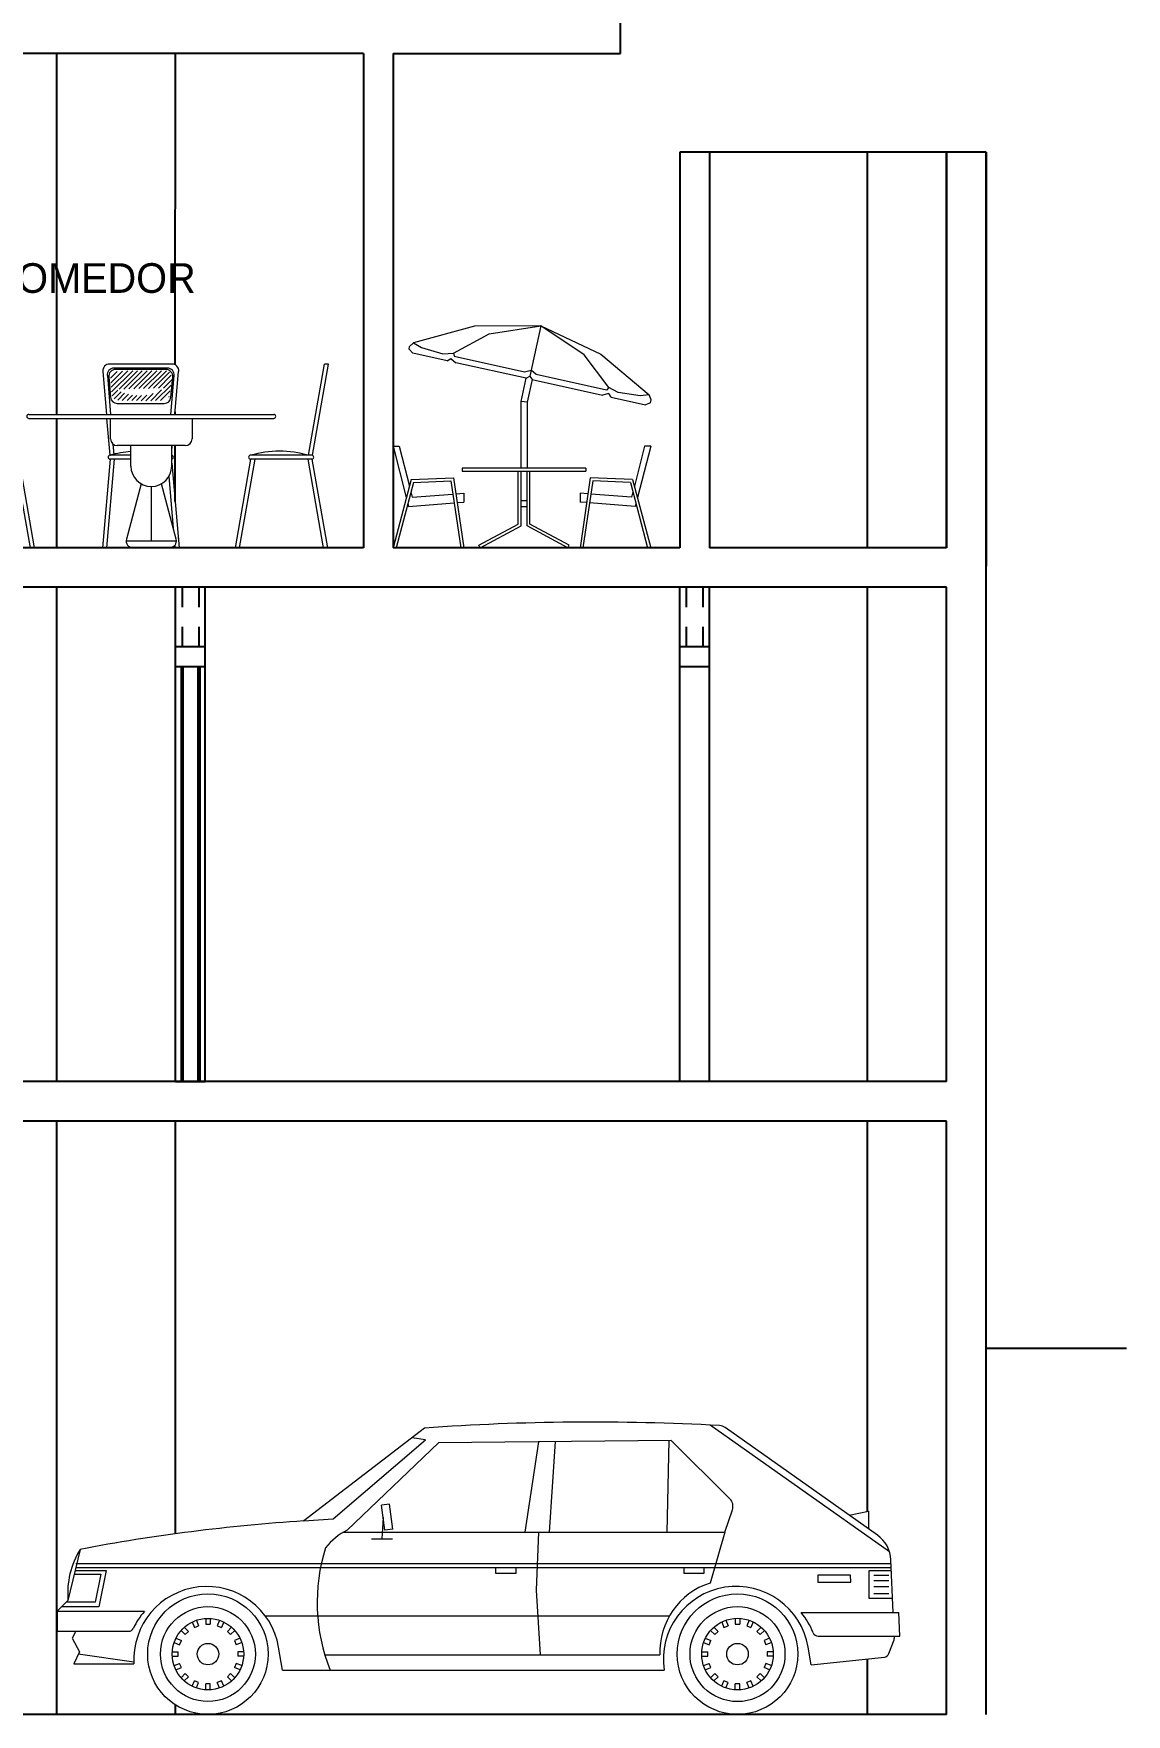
# Model space of a CAD drawing. Header units: metres. Extents: x -525 to 413, y -37 to 272.
# Drawn here: x 321.85 to 327.38, y 87.75 to 96.25 of the extents above; entities that cross this region are included whole.
import ezdxf

# ---------------------------------------------------------------- set-up
doc = ezdxf.new("R2010")
doc.units = ezdxf.units.M
doc.header["$MEASUREMENT"] = 0
doc.linetypes.add('0', pattern=[0])
doc.linetypes.add('DASHED', pattern=[70, 50, -20])
doc.layers.get('0').update_dxf_attribs({"color": 254})
doc.layers.add('AUTOS', color=254, linetype='Continuous', lineweight=20)
doc.layers.add('muebles', color=254, linetype='Continuous', lineweight=5)
doc.layers.add('CORTE123', color=254, linetype='Continuous')
doc.styles.get("Standard").update_dxf_attribs({"font": 'HTOWERT.TTF', "height": 0.08})

# ---------------------------------------------------------------- blocks, each defined once
blk = doc.blocks.new('02FUTB01')
at = {"color": 0, "linetype": 'ByBlock'}
for p, q in [((-16.838334, 75.243358), (-37.549439, 69.582073)), ((5.722311, 75.374798), (-16.838334, 75.243358)), ((-11.791998, 72.591098), (5.722311, 75.374798)), ((5.722311, 75.374798), (1.943426, 58.287667)), ((5.722311, 75.374798), (26.123594, 65.742163)), ((20.429448, 65.465201), (5.722311, 75.374798)), ((-38.849751, 68.333398), (-37.549439, 69.582073)), ((-37.549439, 69.582073), (-34.836153, 67.957856)), ((-23.987703, 66.070761), (-11.791998, 72.591098)), ((-39.065687, 67.35699), (-38.849751, 68.333398)), ((-39.065687, 67.35699), (-37.817012, 66.056678)), ((-26.100123, 63.465443), (-37.817012, 66.056678)), ((-34.836153, 67.957856), (-27.621065, 65.850131)), ((-27.621065, 65.850131), (-23.987703, 66.070761)), ((-26.100123, 63.465443), (-24.907779, 64.225914)), ((-24.907779, 64.225914), (-23.1709, 62.817634)), ((-23.987703, 66.070761), (-23.715435, 64.986386)), ((-23.715435, 64.986386), (0.206548, 59.695947)), ((0.751083, 57.527196), (-23.1709, 62.817634)), ((28.7383, 54.410203), (20.429448, 65.465201)), ((26.123594, 65.742163), (42.515973, 51.875299)), ((-1, 49.609257), (0.751083, 57.527196)), ((0.206548, 59.695947), (2.375299, 60.240482)), ((0.751083, 57.527196), (1.943426, 58.287667)), ((2.703898, 57.095323), (1, 49.390743)), ((1.943426, 58.287667), (2.703898, 57.095323)), ((4.112178, 58.832202), (2.375299, 60.240482)), ((2.703898, 57.095323), (26.62588, 51.804885)), ((28.03416, 53.541764), (4.112178, 58.832202)), ((28.794632, 52.34942), (26.62588, 51.804885)), ((28.7383, 54.410203), (28.03416, 53.541764)), ((31.93979, 52.678019), (28.7383, 54.410203)), ((29.555103, 51.157076), (28.794632, 52.34942)), ((39.370814, 51.5467), (31.93979, 52.678019)), ((42.515973, 51.875299), (39.370814, 51.5467)), ((43.168476, 50.194751), (42.515973, 51.875299)), ((1, 49.390743), (-1, 49.609257)), ((-1, 27), (-1, 49.609257)), ((1, 49.390743), (1, 27)), ((29.555103, 51.157076), (41.271992, 48.565841)), ((42.95254, 49.218344), (41.271992, 48.565841)), ((42.95254, 49.218344), (43.168476, 50.194751)), ((-44.5, 34.5), (-42.434936, 34.5)), ((-44.5, 34.5), (-40, 17)), ((-42.434936, 34.5), (-38.952504, 20.957208)), ((40.934936, 34.5), (37.452504, 20.957208)), ((43, 34.5), (38.5, 17)), ((43, 34.5), (40.934936, 34.5)), ((-38.373963, 23.142805), (-44.5, 0)), ((-38.373963, 23.142805), (-23.964461, 23.751228)), ((-23.964461, 23.751228), (-20.5, 0)), ((-21, 27), (-21, 26)), ((21, 27), (-21, 27)), ((-21, 26), (21, 26)), ((-2, 8), (-2, 26)), ((-1, 7.4), (-1, 26)), ((1, 7.4), (1, 26)), ((2, 8), (2, 26)), ((22.464461, 23.751228), (19, 0)), ((21, 27), (21, 26)), ((36.873963, 23.142805), (22.464461, 23.751228)), ((36.873963, 23.142805), (43, 0)), ((-37.589027, 22.200231), (-43.465559, 0)), ((-38.442779, 18.974945), (-37.974991, 17.15577)), ((-37.974991, 17.15577), (-24.170049, 18.217689)), ((-37.589027, 22.200231), (-24.821912, 22.682316)), ((-24.821912, 22.682316), (-21.510153, 0)), ((-23.168551, 18.294727), (-20.5, 18.5)), ((-20.5, 18.5), (-20.5, 15.491137)), ((19, 18.5), (19, 15.491137)), ((21.668551, 18.294727), (19, 18.5)), ((23.321912, 22.682316), (20.010153, 0)), ((36.474991, 17.15577), (22.670049, 18.217689)), ((36.089027, 22.200231), (23.321912, 22.682316)), ((36.089027, 22.200231), (41.965559, 0)), ((36.942779, 18.974945), (36.474991, 17.15577)), ((-39.490275, 15.017737), (-39.2413, 14.049499)), ((-39.2413, 14.049499), (-23.735615, 15.242244)), ((-22.734535, 15.31925), (-20.5, 15.491137)), ((-1, 16), (1, 16)), ((-1, 14), (1, 14)), ((21.234535, 15.31925), (19, 15.491137)), ((37.7413, 14.049499), (22.235615, 15.242244)), ((37.990275, 15.017737), (37.7413, 14.049499)), ((-15.345588, 0.882353), (-2, 8)), ((-14.875, 0), (-1, 7.4)), ((14.875, 0), (1, 7.4)), ((15.345588, 0.882353), (2, 8)), ((-44.5, 0), (-43.465559, 0)), ((-21.510153, 0), (-20.5, 0)), ((-14.875, 0), (-15.345588, 0.882353)), ((14.875, 0), (15.345588, 0.882353)), ((19, 0), (20.010153, 0)), ((41.965559, 0), (43, 0))]:
    blk.add_line(p, q, dxfattribs=at)
blk = doc.blocks.new('12')
at = {"color": 0}
for p, q in [((195.106, 174.494), (195.137, 174.494)), ((195.224, 173.823), (195.106, 174.494)), ((195.255, 173.824), (195.137, 174.494)), ((196.806, 174.494), (196.348, 174.494)), ((196.773, 174.464), (196.38, 174.464)), ((197.809, 173.824), (197.927, 174.494)), ((197.839, 173.823), (197.958, 174.494)), ((197.958, 174.494), (197.927, 174.494)), ((196.298, 174.439), (196.325, 174.124)), ((196.331, 174.409), (196.355, 174.124)), ((196.337, 174.339), (196.347, 174.339)), ((196.341, 174.399), (196.355, 174.249)), ((196.355, 174.389), (196.404, 174.438)), ((196.357, 174.356), (196.443, 174.441)), ((196.36, 174.323), (196.481, 174.444)), ((196.362, 174.29), (196.518, 174.445)), ((196.762, 174.454), (196.391, 174.454)), ((196.417, 174.309), (196.553, 174.445)), ((196.453, 174.31), (196.588, 174.445)), ((196.489, 174.311), (196.624, 174.445)), ((196.526, 174.312), (196.659, 174.445)), ((196.562, 174.313), (196.694, 174.445)), ((196.598, 174.314), (196.73, 174.445)), ((196.634, 174.315), (196.765, 174.445)), ((196.671, 174.316), (196.789, 174.433)), ((196.686, 174.225), (196.801, 174.339)), ((196.707, 174.317), (196.801, 174.411)), ((196.743, 174.317), (196.805, 174.379)), ((196.798, 174.124), (196.823, 174.409)), ((196.799, 174.249), (196.812, 174.399)), ((196.807, 174.339), (196.817, 174.339)), ((196.828, 174.124), (196.855, 174.439)), ((196.339, 174.309), (196.349, 174.309)), ((196.367, 174.259), (196.409, 174.301)), ((196.382, 174.239), (196.433, 174.29)), ((196.407, 174.228), (196.458, 174.28)), ((196.441, 174.227), (196.486, 174.272)), ((196.476, 174.227), (196.515, 174.266)), ((196.51, 174.226), (196.547, 174.262)), ((196.545, 174.225), (196.582, 174.262)), ((196.579, 174.224), (196.622, 174.266)), ((196.614, 174.224), (196.668, 174.277)), ((196.65, 174.224), (196.73, 174.304)), ((196.722, 174.226), (196.794, 174.297)), ((196.784, 174.252), (196.787, 174.255)), ((196.804, 174.309), (196.814, 174.309)), ((195.754, 174.124), (197.554, 174.124)), ((195.754, 174.094), (197.554, 174.094)), ((196.352, 173.824), (196.328, 174.094)), ((196.354, 173.944), (196.354, 174.094)), ((196.404, 174.204), (196.749, 174.204)), ((196.954, 174.094), (196.954, 173.944)), ((196.381, 173.831), (196.375, 173.903)), ((196.904, 173.894), (196.404, 173.894)), ((196.504, 173.744), (196.504, 173.894)), ((196.804, 173.853), (196.808, 173.894)), ((196.804, 173.744), (196.804, 173.894)), ((195.23, 173.794), (195.115, 173.144)), ((195.26, 173.794), (195.145, 173.144)), ((195.23, 173.824), (195.68, 173.824)), ((195.23, 173.794), (195.68, 173.794)), ((195.649, 173.794), (195.764, 173.144)), ((195.68, 173.794), (195.794, 173.144)), ((196.352, 173.794), (196.295, 173.144)), ((196.382, 173.794), (196.325, 173.144)), ((196.504, 173.824), (196.352, 173.824)), ((196.504, 173.794), (196.352, 173.794)), ((196.804, 173.764), (196.858, 173.144)), ((197.384, 173.794), (197.27, 173.144)), ((197.415, 173.794), (197.3, 173.144)), ((197.834, 173.824), (197.384, 173.824)), ((197.834, 173.794), (197.384, 173.794)), ((197.804, 173.794), (197.919, 173.144)), ((197.834, 173.794), (197.949, 173.144)), ((196.58, 173.613), (196.471, 173.206)), ((196.654, 173.594), (196.654, 173.194)), ((196.837, 173.206), (196.729, 173.613)), ((196.783, 173.666), (196.816, 173.288)), ((195.115, 173.144), (195.145, 173.144)), ((195.764, 173.144), (195.794, 173.144)), ((196.325, 173.144), (196.295, 173.144)), ((196.468, 173.194), (196.841, 173.194)), ((196.519, 173.144), (196.789, 173.144)), ((196.827, 173.161), (196.828, 173.144)), ((196.858, 173.144), (196.828, 173.144)), ((197.3, 173.144), (197.27, 173.144)), ((197.949, 173.144), (197.919, 173.144))]:
    blk.add_line(p, q, dxfattribs=at)
for centre, radius, start, end in [((196.348, 174.444), 0.05, 90, 185), ((196.38, 174.414), 0.05, 90, 185), ((196.773, 174.414), 0.05, 355, 90), ((196.806, 174.444), 0.05, 355, 90), ((196.391, 174.404), 0.05, 90, 185), ((196.762, 174.404), 0.05, 355, 90), ((196.404, 174.254), 0.05, 185, 270), ((196.749, 174.254), 0.05, 270, 355), ((195.754, 174.109), 0.015, 90, 270), ((197.554, 174.109), 0.015, 270, 90), ((195.467, 173.089), 0.764, 73.8673, 106.1327), ((196.577, 172.995), 0.859, 94.8363, 105.1893), ((196.404, 173.944), 0.05, 180, 270), ((196.904, 173.944), 0.05, 270, 0), ((197.597, 173.089), 0.764, 73.8673, 106.1327), ((195.23, 173.809), 0.015, 90, 270), ((195.68, 173.809), 0.015, 270, 90), ((196.352, 173.809), 0.015, 90, 270), ((196.654, 173.744), 0.15, 180, 0), ((196.802, 173.809), 0.015, 270, 90), ((197.384, 173.809), 0.015, 90, 270), ((197.834, 173.809), 0.015, 270, 90), ((196.519, 173.194), 0.05, 165.0686, 270), ((196.789, 173.194), 0.05, 270, 14.9314)]:
    blk.add_arc(centre, radius, start, end, dxfattribs=at)
blk = doc.blocks.new('MESA COMEDOR')
at = {"layer": 'muebles', "xscale": 0.6487622765644119, "yscale": 0.6487622765644119, "zscale": 0.6487622765644119}
blk.add_blockref('12', (2080.9945, 1567.5594), dxfattribs=at)
blk = doc.blocks.new('A$C08403CEB')
at = {"layer": 'muebles'}
for p, q in [((2371.6, 0.7, -317.8), (2386.6, 0.7, -317.8)), ((2777.6, 0.7, -9.9), (2695.8, 0.7, -9.9)), ((2784.7, 51.1, -9.9), (2784, 46.2, -9.9))]:
    blk.add_line(p, q, dxfattribs=at)
at = {"layer": 'muebles', "elevation": -317.8}
blk.add_lwpolyline([(2436.9, 472.9), (2437, 473), (2437, 473.1)], dxfattribs=at)
at = {"layer": 'muebles', "elevation": -9.9}
blk.add_lwpolyline([(2624.4, 256.9), (2624.4, 256.9)], close=True, dxfattribs=at)
blk.add_lwpolyline([(2646.2, 233.2, 0.016599), (2647.7, 233.2)], format="xyb", dxfattribs=at)
at = {"layer": 'muebles', "xscale": 1070.35577015745, "yscale": 1070.35577015745, "zscale": 1070.35577015745}
blk.add_blockref('MESA COMEDOR', (-2361316.3, -1798077.6, -317.8), dxfattribs=at)

msp = doc.modelspace()

# ---------------------------------------------------------------- linework, layer by layer
for p, q in [((324.818, 96.1519), (324.818, 96.3519)), ((323.518, 96.1519), (323.518, 93.6519)), ((323.6678, 96.1519), (323.6678, 93.6519)), ((323.6678, 96.1519), (324.818, 96.1519)), ((325.118, 95.6519), (325.118, 93.6519)), ((326.668, 95.6519), (325.118, 95.6519)), ((325.268, 95.6519), (325.268, 93.6519)), ((326.468, 95.6519), (326.468, 93.6519)), ((326.668, 95.6519), (326.668, 93.5593))]:
    msp.add_line(p, q)
at = {"linetype": '0', "ltscale": 0.004}
msp.add_line((326.468, 87.7519), (291.4671, 87.7519), dxfattribs=at)
at = {"layer": 'AUTOS', "linetype": 'Continuous'}
for p, q in [((323.8268, 89.1999), (323.217, 88.7303)), ((326.1796, 88.5736), (325.2721, 89.2154)), ((326.1182, 88.6581), (325.348, 89.2029)), ((323.3658, 88.7416), (323.8314, 89.1402)), ((323.8981, 89.126), (323.4361, 88.6841)), ((323.8314, 89.1402), (323.7625, 89.1504)), ((325.0754, 89.1365), (323.8981, 89.126)), ((324.4043, 89.1306), (324.335, 88.6739)), ((324.4878, 89.1313), (324.4584, 88.6739)), ((325.0639, 89.1365), (325.0527, 88.6739)), ((325.3718, 88.8425), (325.0754, 89.1365)), ((323.217, 88.7303), (323.3658, 88.7416)), ((323.6496, 88.8158), (323.6097, 88.8105)), ((323.6268, 88.6831), (323.6097, 88.8105)), ((323.6183, 88.7468), (323.6117, 88.6399)), ((323.6664, 88.6884), (323.6496, 88.8158)), ((325.3457, 88.6739), (325.3846, 88.7864)), ((325.976, 88.7587), (326.0726, 88.7798)), ((326.0726, 88.7798), (326.073, 88.6901)), ((323.418, 88.6739), (325.3457, 88.6739)), ((323.6664, 88.6884), (323.6268, 88.6831)), ((324.4046, 88.6739), (324.3917, 88.3796)), ((325.3457, 88.6739), (325.2715, 88.4162)), ((326.073, 88.733), (326.073, 88.733)), ((322.0848, 88.5865), (322.0235, 88.3287)), ((323.5582, 88.6399), (323.6651, 88.6399)), ((322.0631, 88.5142), (326.1875, 88.5142)), ((322.0631, 88.4944), (326.1885, 88.4944)), ((324.1881, 88.4644), (324.1881, 88.4944)), ((324.2888, 88.4944), (324.2888, 88.4644)), ((325.1401, 88.4644), (325.1401, 88.4944)), ((325.2404, 88.4944), (325.2404, 88.4644)), ((326.1984, 88.2667), (326.1865, 88.533)), ((322.0551, 88.4611), (322.1901, 88.4611)), ((322.0594, 88.4792), (322.2165, 88.4792)), ((322.1901, 88.4611), (322.1614, 88.3192)), ((322.2165, 88.4792), (322.1799, 88.2954)), ((324.2888, 88.4644), (324.1881, 88.4644)), ((325.2404, 88.4644), (325.1401, 88.4644)), ((325.8172, 88.4561), (325.8172, 88.4208)), ((325.9826, 88.4561), (325.8172, 88.4561)), ((325.8172, 88.4208), (325.9829, 88.4208)), ((325.9829, 88.4208), (325.9826, 88.4561)), ((326.0743, 88.4772), (326.0743, 88.339)), ((326.1891, 88.4772), (326.0743, 88.4772)), ((326.1004, 88.4561), (326.1763, 88.4561)), ((326.1004, 88.4287), (326.1763, 88.4287)), ((322.0235, 88.3287), (321.968, 88.2727)), ((322.1614, 88.3192), (322.014, 88.3192)), ((324.3917, 88.3796), (324.4115, 88.0535)), ((326.0743, 88.339), (326.1954, 88.339)), ((326.1004, 88.398), (326.1763, 88.398)), ((326.1004, 88.3634), (326.1763, 88.3634)), ((322.4102, 88.2727), (321.968, 88.2727)), ((322.1799, 88.2954), (321.9905, 88.2954)), ((322.7201, 88.238), (322.7201, 88.2076)), ((322.7432, 88.238), (322.7432, 88.2076)), ((323.0213, 88.2502), (325.0662, 88.2502)), ((325.3988, 88.238), (325.3988, 88.2076)), ((325.4219, 88.238), (325.4219, 88.2076)), ((325.7324, 88.2667), (326.2261, 88.2667)), ((326.2314, 88.1479), (326.2261, 88.2667)), ((321.968, 88.172), (322.33, 88.172)), ((322.0637, 88.172), (322.0452, 88.1377)), ((322.5957, 88.177), (322.6171, 88.1555)), ((322.6118, 88.1931), (322.6333, 88.1717)), ((322.6171, 88.1555), (322.6333, 88.1717)), ((322.6518, 88.2199), (322.6633, 88.1918)), ((322.6633, 88.1918), (322.6844, 88.2004)), ((322.6729, 88.2284), (322.6844, 88.2004)), ((322.7201, 88.2076), (322.7432, 88.2076)), ((322.7903, 88.2284), (322.7785, 88.2004)), ((322.7785, 88.2004), (322.7999, 88.1918)), ((322.8115, 88.2199), (322.7999, 88.1918)), ((322.8514, 88.1931), (322.8299, 88.1717)), ((322.8299, 88.1717), (322.8461, 88.1555)), ((322.8676, 88.177), (322.8461, 88.1555)), ((325.2744, 88.177), (325.2959, 88.1555)), ((325.2906, 88.1931), (325.312, 88.1717)), ((325.2959, 88.1555), (325.312, 88.1717)), ((325.3305, 88.2199), (325.3421, 88.1918)), ((325.3421, 88.1918), (325.3635, 88.2004)), ((325.3516, 88.2284), (325.3635, 88.2004)), ((325.3988, 88.2076), (325.4219, 88.2076)), ((325.4691, 88.2284), (325.4576, 88.2004)), ((325.4576, 88.2004), (325.4787, 88.1918)), ((325.4902, 88.2199), (325.4787, 88.1918)), ((325.5302, 88.1931), (325.5087, 88.1717)), ((325.5087, 88.1717), (325.5249, 88.1555)), ((325.5467, 88.177), (325.5249, 88.1555)), ((325.8179, 88.1479), (326.2314, 88.1479)), ((326.204, 88.1393), (326.2036, 88.1479)), ((322.0452, 88.1377), (322.0812, 88.0687)), ((322.0812, 88.0687), (322.0525, 88.0083)), ((322.5508, 88.0684), (322.5811, 88.0684)), ((322.56, 88.1156), (322.5881, 88.104)), ((322.5689, 88.1367), (322.597, 88.1252)), ((322.5811, 88.0456), (322.5811, 88.0684)), ((322.5881, 88.104), (322.597, 88.1252)), ((322.8943, 88.1367), (322.8662, 88.1252)), ((322.8662, 88.1252), (322.8751, 88.104)), ((322.9032, 88.1156), (322.8751, 88.104)), ((322.9124, 88.0684), (322.8821, 88.0684)), ((322.8821, 88.0684), (322.8821, 88.0456)), ((323.1088, 87.9757), (323.089, 88.0922)), ((325.2295, 88.0684), (325.2599, 88.0684)), ((325.2388, 88.1156), (325.2668, 88.104)), ((325.2477, 88.1367), (325.2757, 88.1252)), ((325.2599, 88.0456), (325.2599, 88.0684)), ((325.2668, 88.104), (325.2757, 88.1252)), ((325.5731, 88.1367), (325.545, 88.1252)), ((325.545, 88.1252), (325.5539, 88.104)), ((325.582, 88.1156), (325.5539, 88.104)), ((325.5915, 88.0684), (325.5608, 88.0684)), ((325.5608, 88.0684), (325.5608, 88.0456)), ((325.7833, 88.0017), (325.7677, 88.0922)), ((326.1759, 88.0592), (326.2023, 88.1285)), ((322.0525, 88.0083), (322.3574, 88.0083)), ((322.3571, 88.0156), (322.0756, 88.0568)), ((322.5508, 88.0456), (322.5811, 88.0456)), ((322.56, 87.9984), (322.5881, 88.01)), ((322.5689, 87.977), (322.597, 87.9889)), ((322.597, 87.9889), (322.5881, 88.01)), ((322.8751, 88.01), (322.8662, 87.9889)), ((322.8943, 87.977), (322.8662, 87.9889)), ((322.9032, 87.9984), (322.8751, 88.01)), ((322.9124, 88.0456), (322.8821, 88.0456)), ((323.1088, 87.9757), (325.0395, 87.9757)), ((323.3229, 88.0535), (325.0174, 88.0535)), ((325.2295, 88.0456), (325.2599, 88.0456)), ((325.2388, 87.9984), (325.2668, 88.01)), ((325.2477, 87.977), (325.2757, 87.9889)), ((325.2757, 87.9889), (325.2668, 88.01)), ((325.5539, 88.01), (325.545, 87.9889)), ((325.5731, 87.977), (325.545, 87.9889)), ((325.582, 87.9984), (325.5539, 88.01)), ((325.5915, 88.0456), (325.5608, 88.0456)), ((325.7833, 88.0017), (326.1535, 88.0417)), ((322.5957, 87.9371), (322.6171, 87.9585)), ((322.6118, 87.9209), (322.6333, 87.9423)), ((322.6333, 87.9423), (322.6171, 87.9585)), ((322.6518, 87.8942), (322.6633, 87.9222)), ((322.6844, 87.9136), (322.6633, 87.9222)), ((322.6729, 87.8856), (322.6844, 87.9136)), ((322.7201, 87.876), (322.7201, 87.9064)), ((322.7432, 87.9064), (322.7201, 87.9064)), ((322.7432, 87.876), (322.7432, 87.9064)), ((322.7999, 87.9222), (322.7785, 87.9136)), ((322.7903, 87.8856), (322.7785, 87.9136)), ((322.8115, 87.8942), (322.7999, 87.9222)), ((322.8461, 87.9585), (322.8299, 87.9423)), ((322.8514, 87.9209), (322.8299, 87.9423)), ((322.8676, 87.9371), (322.8461, 87.9585)), ((325.2744, 87.9371), (325.2959, 87.9585)), ((325.2906, 87.9209), (325.312, 87.9423)), ((325.312, 87.9423), (325.2959, 87.9585)), ((325.3305, 87.8942), (325.3421, 87.9222)), ((325.3635, 87.9136), (325.3421, 87.9222)), ((325.3516, 87.8856), (325.3635, 87.9136)), ((325.4219, 87.9064), (325.3988, 87.9064)), ((325.3988, 87.876), (325.3988, 87.9064)), ((325.4219, 87.876), (325.4219, 87.9064)), ((325.4787, 87.9222), (325.4576, 87.9136)), ((325.4691, 87.8856), (325.4576, 87.9136)), ((325.4902, 87.8942), (325.4787, 87.9222)), ((325.5249, 87.9585), (325.5087, 87.9423)), ((325.5302, 87.9209), (325.5087, 87.9423)), ((325.5467, 87.9371), (325.5249, 87.9585))]:
    msp.add_line(p, q, dxfattribs=at)
for centre, radius in [((322.7316, 88.0568), 0.3049), ((325.4104, 88.0568), 0.3049), ((322.7316, 88.0568), 0.2399), ((322.7316, 88.0568), 0.1808), ((325.4104, 88.0568), 0.2402), ((325.4104, 88.0568), 0.1812), ((325.4104, 88.0568), 0.1812), ((322.7316, 88.0568), 0.0544), ((325.4104, 88.0568), 0.0544)]:
    msp.add_circle(centre, radius, dxfattribs=at)
for centre, radius, start, end in [((324.6763, 77.2442), 11.9859, 86.92341, 94.06442), ((325.3163, 89.1577), 0.0552, 54.95777, 86.58047), ((325.3338, 88.8043), 0.0539, 340.65961, 45.18187), ((323.8147, 79.5007), 9.249, 93.70495, 100.77933), ((323.6005, 88.3709), 0.3537, 117.69272, 140.75443), ((326.0268, 88.527), 0.1598, 2.16463, 55.11984), ((322.4501, 88.3633), 0.4281, 148.57816, 184.63025), ((324.2048, 88.318), 0.9208, 162.51123, 201.82359), ((325.3844, 88.0668), 0.3672, 107.90587, 182.0611), ((322.7255, 88.0301), 0.3687, 9.69331, 183.37837), ((325.4042, 88.0303), 0.3688, 9.66321, 188.51128), ((322.6729, 88.0397), 0.3511, 138.4402, 155.10712), ((325.4469, 88.0283), 0.372, 21.57455, 39.85926), ((322.3299, 88.1992), 0.0272, 270.30472, 334.53735), ((325.8177, 88.1746), 0.0266, 200.83737, 270.40207), ((326.1743, 88.1383), 0.0297, 340.71457, 2.05415), ((326.1499, 88.0694), 0.0279, 277.32349, 338.54273)]:
    msp.add_arc(centre, radius, start, end, dxfattribs=at)
at = {"layer": 'CORTE123', "linetype": '0', "ltscale": 0.004}
for p, q in [((323.518, 96.1519), (314.9043, 96.1519)), ((321.968, 94.3261), (321.968, 96.1519)), ((322.5661, 94.5763, -0.1923), (322.568, 96.1519)), ((326.068, 93.6519), (326.068, 95.6519)), ((326.468, 93.6519), (326.468, 95.6519)), ((326.668, 87.7519), (326.668, 95.6519)), ((326.668, 87.7519), (326.668, 95.6519)), ((321.968, 93.6519), (321.968, 94.3055)), ((322.5657, 94.3261, -0.2228), (322.5658, 94.34, -0.2211)), ((322.5652, 93.8854, -0.2766), (322.5656, 94.1679, -0.2421)), ((323.518, 93.6519), (314.9043, 93.6519)), ((321.968, 93.6519), (321.968, 93.6519)), ((325.118, 93.6519), (323.6678, 93.6519)), ((326.468, 93.6519), (325.268, 93.6519)), ((326.468, 93.4519), (311.468, 93.4519)), ((321.968, 90.9519), (321.968, 93.4519)), ((322.568, 90.9519), (322.568, 93.4519)), ((322.718, 90.9519), (322.718, 93.4519)), ((325.118, 90.9519), (325.118, 93.4519)), ((325.268, 90.9519), (325.268, 93.4519)), ((326.068, 90.9519), (326.068, 93.4519)), ((326.468, 90.9519), (326.468, 93.4519)), ((322.597, 90.9519), (322.597, 93.0519)), ((322.6068, 90.9519), (322.6068, 93.0519)), ((322.6819, 90.9519), (322.6819, 93.0519)), ((322.6928, 90.9519), (322.6928, 93.0519)), ((326.468, 90.9519), (311.468, 90.9519)), ((326.468, 90.7519), (291.4671, 90.7519)), ((321.968, 87.7519), (321.968, 90.7519)), ((322.568, 88.6653), (322.568, 90.7519)), ((326.068, 88.7788), (326.068, 90.7519)), ((326.468, 87.7519), (326.468, 90.7519)), ((327.3777, 89.6019), (326.668, 89.6019)), ((326.068, 87.7519), (326.068, 88.0324)), ((322.568, 87.7519), (322.568, 87.7995))]:
    msp.add_line(p, q, dxfattribs=at)
at = {"layer": 'CORTE123', "linetype": 'DASHED', "ltscale": 0.0008}
for p, q in [((322.6014, 93.4519), (322.6014, 93.1519)), ((322.6875, 93.1519), (322.6875, 93.4519)), ((325.1514, 93.4519), (325.1514, 93.1519)), ((325.2375, 93.1519), (325.2375, 93.4519))]:
    msp.add_line(p, q, dxfattribs=at)
at = {"layer": 'CORTE123', "ltscale": 0.004}
for p, q in [((322.568, 93.1519), (322.718, 93.1519)), ((325.118, 93.1519), (325.268, 93.1519)), ((322.568, 93.0519), (322.718, 93.0519)), ((325.118, 93.0519), (325.268, 93.0519)), ((322.568, 90.9519), (322.718, 90.9519)), ((321.968, 88.2727), (321.968, 88.172))]:
    msp.add_line(p, q, dxfattribs=at)

# ---------------------------------------------------------------- block references
at = {"xscale": 0.0009907192403667813, "yscale": 0.0009907192403667813, "zscale": 0.0009907192403667813}
msp.add_blockref('A$C08403CEB', (319.8235, 93.6513, 0.0098), dxfattribs=at)
at = {"layer": 'muebles', "xscale": 0.01489780315555905, "yscale": 0.01489780315555905, "zscale": 0.01489780315555905}
msp.add_blockref('02FUTB01', (324.3307, 93.6519), dxfattribs=at)

# ---------------------------------------------------------------- texts
at = {"linetype": 'Continuous', "insert": (321.622, 95.0909, -0.3051), "char_height": 0.15, "attachment_point": 1}
msp.add_mtext_dynamic_manual_height_columns('COMEDOR', width=4.532036, gutter_width=12.5, heights=[0], dxfattribs=at)

doc.saveas('drawing.dxf')
